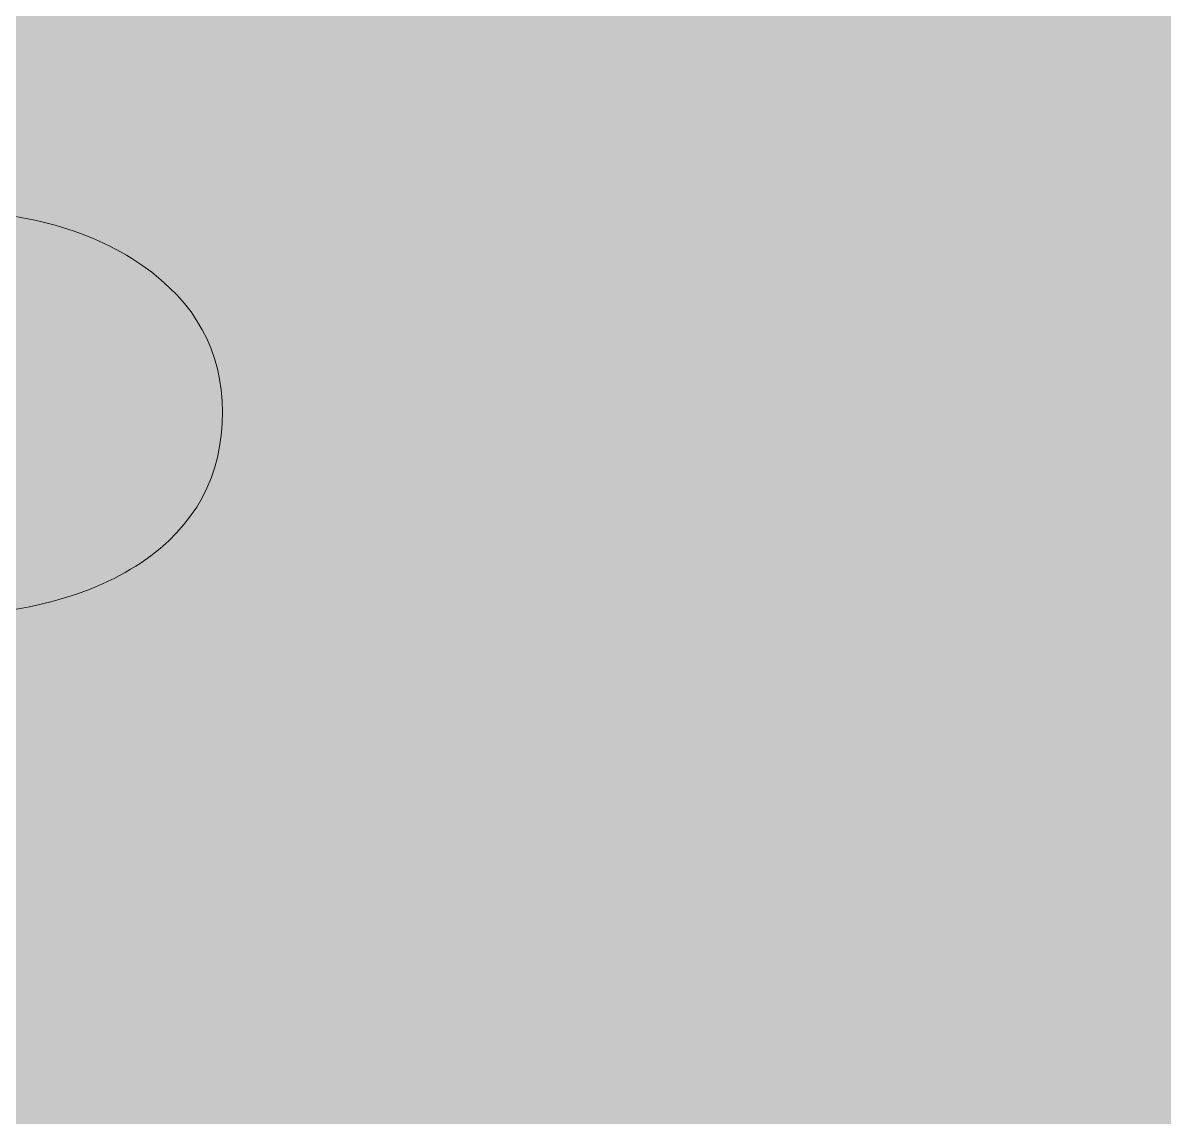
# Model space of a CAD drawing. Extents: x 636 to 1333, y -1473 to -462.
# Drawn here: x 1088.5 to 1210.6, y -930.3 to -813.3 of the extents above; entities that cross this region are included whole.
import ezdxf

# ---------------------------------------------------------------- set-up
doc = ezdxf.new("R2010")
doc.units = 0
doc.header["$MEASUREMENT"] = 0
doc.layers.add('katman 1', color=7, linetype='Continuous')

# ---------------------------------------------------------------- blocks, each defined once
blk = doc.blocks.new('block 2')
at = {"layer": 'katman 1', "true_color": 0xffffff}
h = blk.add_hatch(color=7, dxfattribs=at)
h.dxf.hatch_style = 2
edge = h.paths.add_edge_path()
edge.add_spline(control_points=[(1051.58, -833.29), (1051.58, -833.29), (1078.48, -833.29), (1078.48, -833.29), (1087.95, -833.29), (1095.56, -835.27), (1101.29, -839.24), (1107.03, -843.21), (1109.9, -848.44), (1109.9, -854.94), (1109.9, -861.79), (1107, -867.16), (1101.19, -871.04), (1095.38, -874.92), (1087.33, -876.87), (1077.05, -876.87), (1077.05, -876.87), (1073.32, -876.87), (1073.32, -876.87), (1073.32, -876.87), (1073.32, -903.64), (1073.32, -903.64), (1073.32, -903.64), (1051.58, -903.64), (1051.58, -903.64), (1051.58, -903.64), (1051.58, -833.29), (1051.58, -833.29)], knot_values=[0, 0, 0, 0, 1, 1, 1, 2, 2, 2, 3, 3, 3, 4, 4, 4, 5, 5, 5, 6, 6, 6, 7, 7, 7, 8, 8, 8, 9, 9, 9, 9], degree=3, periodic=1)
edge = h.paths.add_edge_path()
edge.add_spline(control_points=[(1073.32, -846.78), (1073.32, -846.78), (1073.32, -863.37), (1073.32, -863.37), (1078.2, -863.3), (1081.79, -862.62), (1084.11, -861.32), (1086.43, -860.02), (1087.59, -857.96), (1087.59, -855.15), (1087.59, -852.13), (1086.47, -850), (1084.22, -848.75), (1081.97, -847.5), (1078.34, -846.85), (1073.32, -846.78)], knot_values=[0, 0, 0, 0, 1, 1, 1, 2, 2, 2, 3, 3, 3, 4, 4, 4, 5, 5, 5, 5], degree=3, periodic=1)
at = {"layer": 'katman 1', "lineweight": 0}
blk.add_open_spline([(1051.58, -833.29), (1051.58, -833.29), (1078.48, -833.29), (1078.48, -833.29), (1087.95, -833.29), (1095.56, -835.27), (1101.29, -839.24), (1107.03, -843.21), (1109.9, -848.44), (1109.9, -854.94), (1109.9, -861.79), (1107, -867.16), (1101.19, -871.04), (1095.38, -874.92), (1087.33, -876.87), (1077.05, -876.87), (1077.05, -876.87), (1073.32, -876.87), (1073.32, -876.87), (1073.32, -876.87), (1073.32, -903.64), (1073.32, -903.64), (1073.32, -903.64), (1051.58, -903.64), (1051.58, -903.64), (1051.58, -903.64), (1051.58, -833.29), (1051.58, -833.29)], degree=3, knots=[0, 0, 0, 0, 1, 1, 1, 2, 2, 2, 3, 3, 3, 4, 4, 4, 5, 5, 5, 6, 6, 6, 7, 7, 7, 8, 8, 8, 9, 9, 9, 9], dxfattribs=at)

msp = doc.modelspace()

# ---------------------------------------------------------------- hatches: boundary and pattern name
at = {"layer": 'katman 1', "true_color": 0xff0000}
h = msp.add_hatch(color=1, dxfattribs=at)
h.dxf.hatch_style = 2
h.paths.add_polyline_path([(635.54, -462.38), (1332.68, -462.38), (1332.68, -1472.83), (635.54, -1472.83)])

# ---------------------------------------------------------------- block references
at = {"layer": 'katman 1'}
msp.add_blockref('block 2', (0, 0), dxfattribs=at)

doc.saveas('drawing.dxf')
